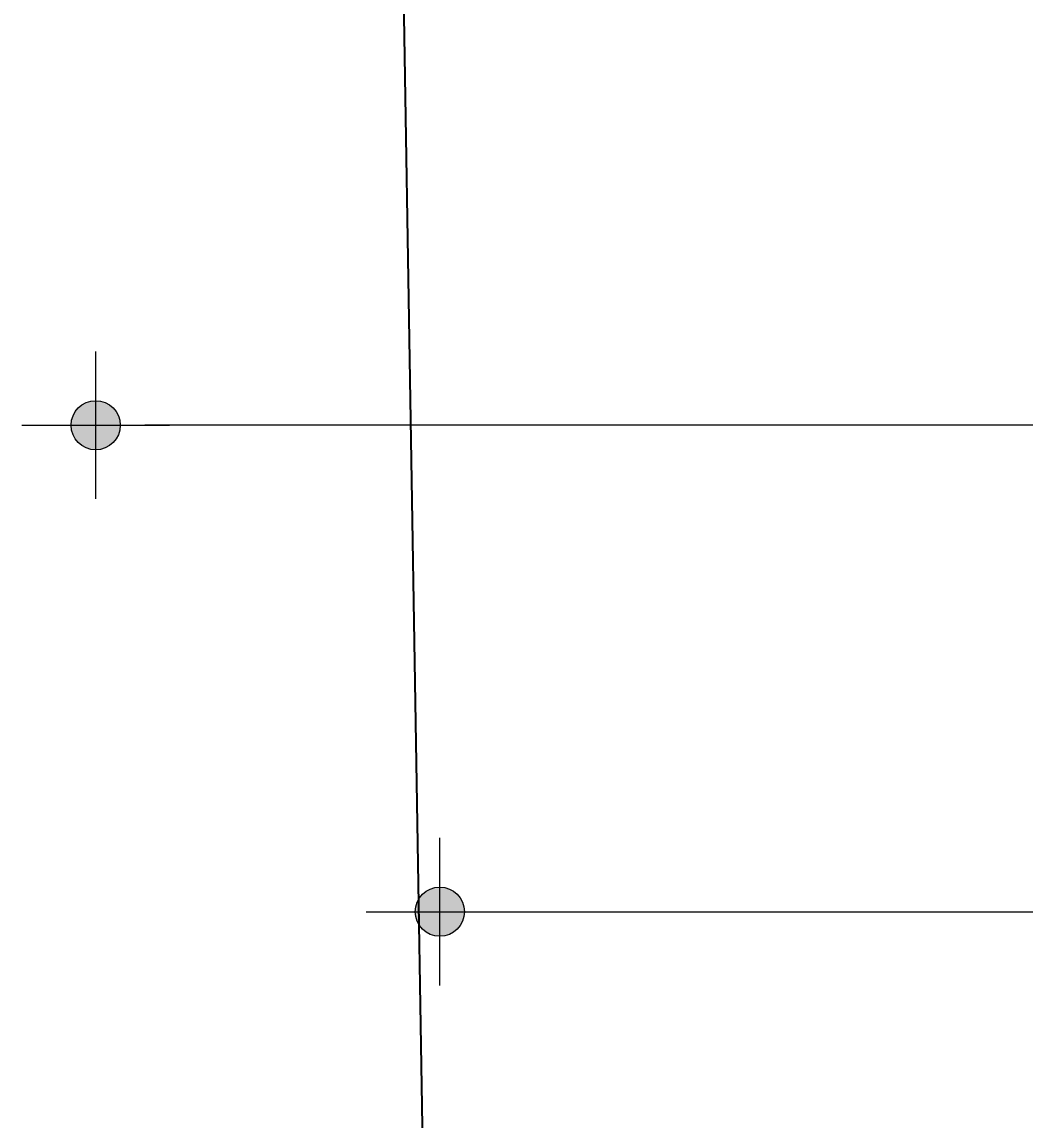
# Model space of a CAD drawing. Header units: inches. Extents: x -4597 to 93300, y -11124 to 5932.
# Drawn here: x -96.42 to -76.02, y -9669.61 to -9647.27 of the extents above; entities that cross this region are included whole.
import ezdxf

# ---------------------------------------------------------------- set-up
doc = ezdxf.new("R2010")
doc.units = ezdxf.units.IN
doc.header["$LTSCALE"] = 0.5
doc.header["$MEASUREMENT"] = 0
doc.header["$PDMODE"] = 66
doc.layers.add('hatch', color=9, linetype='Continuous', lineweight=0)
doc.layers.add('Toilet', color=7, linetype='Continuous', lineweight=25)
doc.styles.get("Standard").update_dxf_attribs({"font": 'arial.ttf'})
doc.dimstyles.new('S8', dxfattribs={"dimtxt": 5, "dimasz": 1, "dimexe": 6, "dimexo": 18, "dimgap": 1.9375, "dimtad": 1, "dimdec": 0, "dimzin": 3, "dimdsep": 46, "dimlunit": 4, "dimtxsty": 'Standard', "dimblk": 'dot 2', "dimcen": 12, "dimse1": 1, "dimse2": 1, "dimclrd": 1, "dimclre": 1, "dimclrt": 256, "dimadec": 0, "dimazin": 0, "dimtfac": 0.75, "dimtdec": 0, "dimtix": 1, "dimtmove": 1, "dimatfit": 3, "dimldrblk": 'DOT', "dimfxl": 1, "dimtolj": 1, "dimtzin": 0, "dimlwd": 9, "dimlwe": 9, "dimarcsym": 0})

# ---------------------------------------------------------------- blocks, each defined once
blk = doc.blocks.new('dot1')
at = {"layer": 'hatch'}
h = blk.add_hatch(color=256, dxfattribs=at)
edge = h.paths.add_edge_path()
edge.add_arc((0, 0), 1, 0, 360)
for p, q in [((0, 3), (0, -3)), ((3, 0), (-3, 0))]:
    blk.add_line(p, q, dxfattribs=at)
blk.add_circle((0, 0), 1, dxfattribs=at)
blk = doc.blocks.new('dot 2')
at = {"layer": 'hatch', "xscale": 0.5, "yscale": 0.5, "zscale": 0.5}
blk.add_blockref('dot1', (0, 0), dxfattribs=at)
blk = doc.blocks.new('*D203')
at = {"layer": 'Defpoints', "color": 0, "transparency": 16777216}
for p in [(76.442, -9665.367), (-87.923, -9691.083), (76.442, -9691.083)]:
    blk.add_point(p, dxfattribs=at)
at = {"layer": 'Toilet', "color": 1, "lineweight": 9, "transparency": 16777216}
blk.add_line((-86.923, -9665.367), (75.442, -9665.367), dxfattribs=at)
at = {"layer": 'Toilet', "color": 1, "lineweight": 9, "transparency": 16777216, "rotation": 180}
blk.add_blockref('dot 2', (-87.923, -9665.367), dxfattribs=at)
at = {"layer": 'Toilet', "color": 1, "lineweight": 9, "transparency": 16777216}
blk.add_blockref('dot 2', (76.442, -9665.367), dxfattribs=at)
at = {"layer": 'Toilet', "transparency": 16777216, "insert": (-5.741, -9660.875), "char_height": 5, "attachment_point": 5}
blk.add_mtext('\\A1;13\'-8"', dxfattribs=at)
blk = doc.blocks.new('_Dot')
at = {"color": 0, "linetype": 'ByBlock', "lineweight": -2}
blk.add_line((-0.5, 0), (-1, 0), dxfattribs=at)
at = {"color": 0, "linetype": 'ByBlock', "const_width": 0.5}
blk.add_lwpolyline([(-0.25, 0, 1), (0.25, 0, 1)], format="xyb", close=True, dxfattribs=at)
blk = doc.blocks.new('*D156')
at = {"layer": 'Defpoints', "color": 0, "transparency": 16777216}
for p in [(-94.923, -9655.472), (-94.923, -9691.083), (207.225, -9784.083)]:
    blk.add_point(p, dxfattribs=at)
at = {"layer": 'Toilet', "color": 1, "lineweight": 9, "transparency": 16777216}
blk.add_line((206.225, -9655.472), (-93.923, -9655.472), dxfattribs=at)
at = {"layer": 'Toilet', "color": 1, "lineweight": 9, "transparency": 16777216, "rotation": 180}
blk.add_blockref('dot 2', (-94.923, -9655.472), dxfattribs=at)
at = {"layer": 'Toilet', "color": 1, "lineweight": 9, "transparency": 16777216}
blk.add_blockref('dot 2', (207.225, -9655.472), dxfattribs=at)
at = {"layer": 'Toilet', "transparency": 16777216, "insert": (56.151, -9650.981), "char_height": 5, "attachment_point": 5}
blk.add_mtext('\\A1;25\'-2"', dxfattribs=at)

msp = doc.modelspace()

# ---------------------------------------------------------------- linework, layer by layer
msp.add_line((-88.662, -9646.615), (-78.888, -10234.829))

# ---------------------------------------------------------------- dimensions: what is measured, and where the dimension line sits
at = {"layer": 'Toilet'}
dim = msp.add_linear_dim(base=(-94.923, -9655.472), p1=(207.225, -9784.083), p2=(-94.923, -9691.083), dimstyle='S8', override={"dimfxl": 2, "dimfxlon": 1, "dimarcsym": 1}, dxfattribs=at)
dim.commit()
dim.dimension.update_dxf_attribs({"geometry": '*D156', "text_midpoint": (56.151, -9650.981)})
dim = msp.add_aligned_dim(p1=(-87.923, -9691.083), p2=(76.442, -9691.083), distance=25.716, dimstyle='S8', override={"dimfxl": 2, "dimfxlon": 1, "dimarcsym": 1}, dxfattribs=at)
dim.commit()
dim.dimension.update_dxf_attribs({"geometry": '*D203', "text_midpoint": (-5.741, -9660.875)})

doc.saveas('drawing.dxf')
